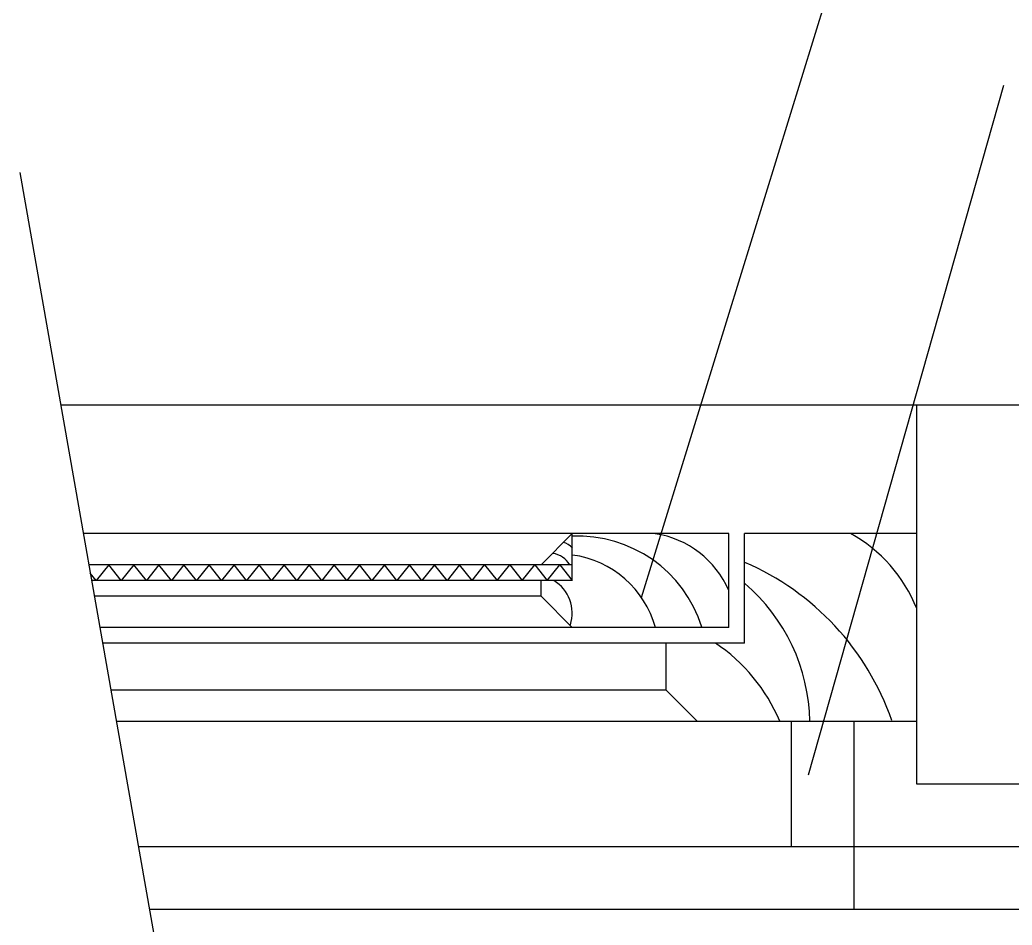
# Model space of a CAD drawing. Header units: metres. Extents: x 257 to 5327, y 365 to 7077.
# Drawn here: x 2332 to 3282, y 1009 to 1876 of the extents above; entities that cross this region are included whole.
import ezdxf

# ---------------------------------------------------------------- set-up
doc = ezdxf.new("R2010")
doc.units = ezdxf.units.M
for name, color, linetype in [('2', 2, 'Continuous'), ('3', 3, 'Continuous'), ('4', 4, 'Continuous'), ('7', 7, 'Continuous'), ('BH', 3, 'Continuous'), ('DIM', 3, 'Continuous')]:
    doc.layers.add(name, color=color, linetype=linetype)
doc.dimstyles.get("Standard").update_dxf_attribs({"dimtxt": 2.5, "dimasz": 2.5, "dimexe": 1.25, "dimexo": 0.625, "dimtad": 1, "dimcen": 2.5, "dimazin": 3, "dimtfac": 1, "dimtmove": 0, "dimatfit": 3})

# ---------------------------------------------------------------- blocks, each defined once
blk = doc.blocks.new('BH2')
at = {"layer": 'BH'}
blk.add_lwpolyline([(0, 32), (5, 28), (0, 24), (5, 20), (0, 16), (5, 12), (0, 8), (5, 4), (0, 0)], dxfattribs=at)

msp = doc.modelspace()

# ---------------------------------------------------------------- hatches: boundary and pattern name
at = {"layer": 'BH'}
h = msp.add_hatch(dxfattribs=at)
h.set_pattern_fill('ANSI31', scale=1000)
h.paths.add_polyline_path([(4395.82, 1506.79), (3190.7, 1506.79), (3190.7, 1143.69), (4325.78, 1143.69)])
h = msp.add_hatch(dxfattribs=at)
h.set_pattern_fill('ANSI33', scale=200)
h.paths.add_polyline_path([(3130.7, 1203.69), (3070.7, 1203.69), (3070.7, 1083.69), (3130.7, 1083.69)])
h.paths.add_polyline_path([(3130.7, 1083.69), (3130.7, 1023.69), (4302.63, 1023.69), (4314.21, 1083.69)])
h.paths.add_polyline_path([(3790.7, 903.69), (3790.7, 843.69), (3880.7, 843.69), (3880.7, 1023.69), (3670.7, 1023.69), (3670.7, 963.69), (3730.7, 963.69), (3730.7, 903.69)])
h = msp.add_hatch(dxfattribs=at)
h.set_pattern_fill('AR-CONC', scale=10)
h.paths.add_polyline_path([(4314.21, 1083.69), (4325.78, 1143.69), (3190.7, 1143.69), (3190.7, 1203.69), (3130.7, 1203.69), (3130.7, 1083.69)])

# ---------------------------------------------------------------- linework, layer by layer
at = {"layer": '2'}
for p, q in [((3190.7, 1143.69), (3190.7, 1506.79)), ((3190.7, 1203.69), (3190.7, 1383.69)), ((4325.78, 1143.69), (3190.7, 1143.69))]:
    msp.add_line(p, q, dxfattribs=at)
at = {"layer": '3'}
msp.add_line((2830.7, 1323.69), (2402.88, 1323.69), dxfattribs=at)
at = {"layer": '4'}
for p, q in [((2860.7, 1383.69), (2392.33, 1383.69)), ((2830.7, 1353.69), (2860.7, 1383.69)), ((2860.7, 1338.69), (2860.7, 1383.69)), ((3010.7, 1383.69), (2860.7, 1383.69)), ((3010.7, 1293.69), (3010.7, 1383.69)), ((3025.7, 1278.69), (3025.7, 1383.69)), ((3190.7, 1383.69), (3025.7, 1383.69)), ((2830.7, 1323.69), (2830.7, 1338.69)), ((2830.7, 1323.69), (2860.7, 1293.69)), ((2860.7, 1293.69), (2408.16, 1293.69)), ((3010.7, 1293.69), (2860.7, 1293.69)), ((2950.7, 1233.69), (2950.7, 1278.69)), ((3025.7, 1278.69), (2950.7, 1278.69)), ((2950.7, 1233.69), (2980.7, 1203.69)), ((2980.7, 1203.69), (2423.99, 1203.69)), ((3190.7, 1203.69), (2980.7, 1203.69)), ((3070.7, 1083.69), (3070.7, 1203.69)), ((3130.7, 1083.69), (3130.7, 1203.69)), ((3130.7, 1083.69), (3070.7, 1083.69)), ((4314.21, 1083.69), (3130.7, 1083.69)), ((3130.7, 1023.69), (3130.7, 1083.69)), ((3130.7, 1023.69), (2455.65, 1023.69)), ((4302.63, 1023.69), (3130.7, 1023.69))]:
    msp.add_line(p, q, dxfattribs=at)
at = {"layer": '7'}
for p, q in [((2860.7, 1353.69), (2397.6, 1353.69)), ((2860.7, 1338.69), (2400.24, 1338.69)), ((2950.7, 1278.69), (2410.79, 1278.69)), ((2950.7, 1233.69), (2418.71, 1233.69)), ((3070.7, 1083.69), (2445.09, 1083.69))]:
    msp.add_line(p, q, dxfattribs=at)
at = {"layer": 'BH'}
msp.add_lwpolyline([(2668.7, 1338.69), (2656.7, 1353.69), (2644.7, 1338.69), (2632.7, 1353.69), (2620.7, 1338.69), (2608.7, 1353.69), (2596.7, 1338.69), (2584.7, 1353.69), (2572.7, 1338.69), (2560.7, 1353.69), (2548.7, 1338.69), (2536.7, 1353.69), (2524.7, 1338.69), (2512.7, 1353.69), (2500.7, 1338.69), (2488.7, 1353.69), (2476.7, 1338.69), (2464.7, 1353.69), (2452.7, 1338.69), (2440.7, 1353.69), (2428.7, 1338.69), (2416.7, 1353.69), (2404.7, 1338.69), (2398.98, 1345.84)], dxfattribs=at)
for centre, radius, start, end in [((2865.94, 1256.52), 124.62, 17.57, 92.51), ((2926.44, 1292.88), 91.61, 23.38, 81.46), ((3059.05, 1259.45), 141.6, 21.68, 61.27), ((2849.82, 1361.27), 13.85, 37.6, 81.19), ((2839.04, 1342.78), 22.09, 29.5, 82.28), ((2848.02, 1268.29), 95.69, 15.36, 82.22), ((2924.55, 1120.71), 256.22, 19.1, 66.71), ((2823.83, 1307.42), 36.71, 342.3, 58.36), ((2911.49, 1200.99), 176.7, 0.96, 49.67), ((2903.12, 1137.97), 169.63, 22.89, 56.12)]:
    msp.add_arc(centre, radius, start, end, dxfattribs=at)
at = {"layer": 'DIM'}
for p, q in [((2331.51, 1729.42), (2517.56, 671.68)), ((2370.67, 1506.79), (4395.82, 1506.79))]:
    msp.add_line(p, q, dxfattribs=at)

# ---------------------------------------------------------------- block references
at = {"layer": '3', "yscale": 3, "zscale": 3}
for p, xscale, rotation in [((2668.7, 1338.69), -3, 270), ((2860.7, 1338.69), 3, 90)]:
    msp.add_blockref('BH2', p, dxfattribs=dict(at, xscale=xscale, rotation=rotation))

# ---------------------------------------------------------------- leaders
at = {"layer": 'DIM'}
for points in [[(2926.95, 1322.41), (3155.37, 2063.53)], [(3086.94, 1152.69), (3273.86, 1813.05)]]:
    msp.add_leader(points, dimstyle='Standard', dxfattribs=at)

doc.saveas('drawing.dxf')
